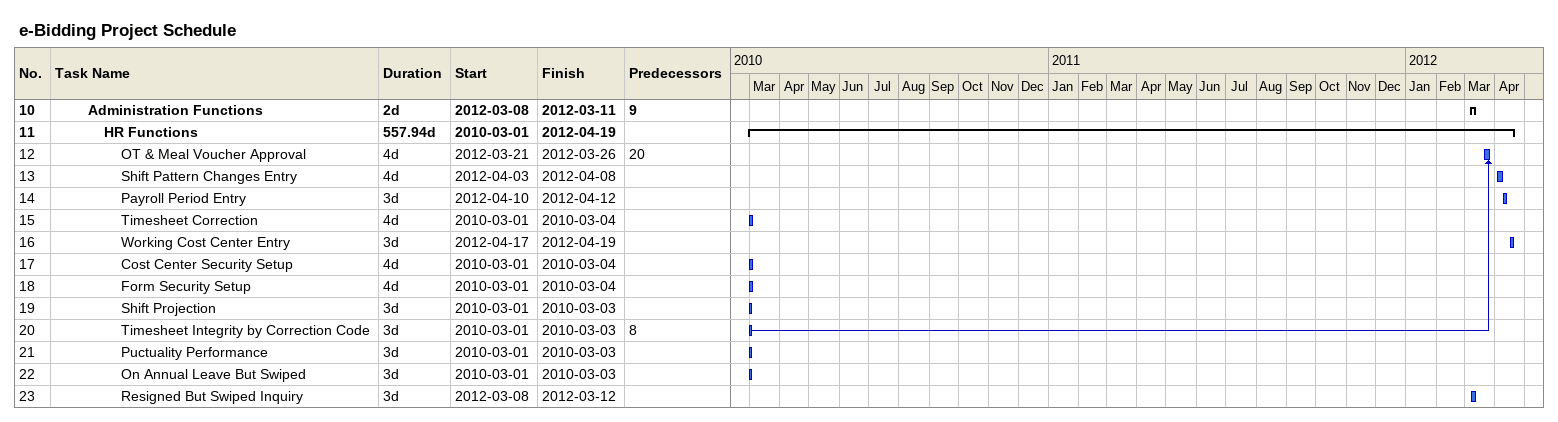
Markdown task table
e-Bidding Project Schedule

| ID | Level | Task | Duration | Start | Finish | Predecessors |
|---|---|---|---|---|---|---|
| 10 | 3 | **Administration Functions** | 2d | 2012-03-08 | 2012-03-11 | 9 |
| 11 | 4 | **HR Functions** | 557.94d | 2010-03-01 | 2012-04-19 |  |
| 12 | 5 | OT & Meal Voucher Approval | 4d | 2012-03-21 | 2012-03-26 | 20 |
| 13 | 5 | Shift Pattern Changes Entry | 4d | 2012-04-03 | 2012-04-08 |  |
| 14 | 5 | Payroll Period Entry | 3d | 2012-04-10 | 2012-04-12 |  |
| 15 | 5 | Timesheet Correction | 4d | 2010-03-01 | 2010-03-04 |  |
| 16 | 5 | Working Cost Center Entry | 3d | 2012-04-17 | 2012-04-19 |  |
| 17 | 5 | Cost Center Security Setup | 4d | 2010-03-01 | 2010-03-04 |  |
| 18 | 5 | Form Security Setup | 4d | 2010-03-01 | 2010-03-04 |  |
| 19 | 5 | Shift Projection | 3d | 2010-03-01 | 2010-03-03 |  |
| 20 | 5 | Timesheet Integrity by Correction Code | 3d | 2010-03-01 | 2010-03-03 | 8 |
| 21 | 5 | Puctuality Performance | 3d | 2010-03-01 | 2010-03-03 |  |
| 22 | 5 | On Annual Leave But Swiped | 3d | 2010-03-01 | 2010-03-03 |  |
| 23 | 5 | Resigned But Swiped Inquiry | 3d | 2012-03-08 | 2012-03-12 |  |
